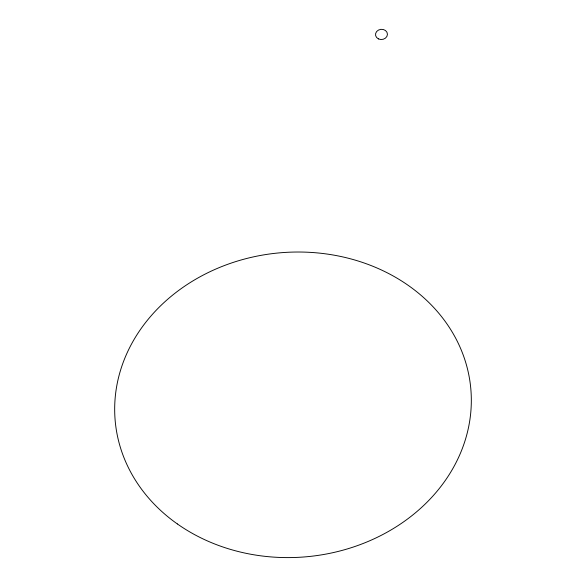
<?xml version="1.0" encoding="UTF-8"?>
<svg xmlns="http://www.w3.org/2000/svg" width="586" height="586" viewBox="0 0 586 586"><rect width="100%" height="100%" fill="white"/><g stroke="black" fill="none" stroke-linecap="round" stroke-linejoin="round"><path stroke-width="0.88" d="M378.461 38.91A5.977 5.113 -5.3 0 0 387.441 34.281A5.977 5.113 -5.3 0 0 378.497 30.054A5.977 5.113 -5.3 0 0 378.461 38.91M177.324 523.921A178.532 152.55 -5.3 0 0 468.375 428.124A178.532 152.55 -5.3 0 0 233.301 262.382A178.532 152.55 -5.3 0 0 177.324 523.921"/></g></svg>
